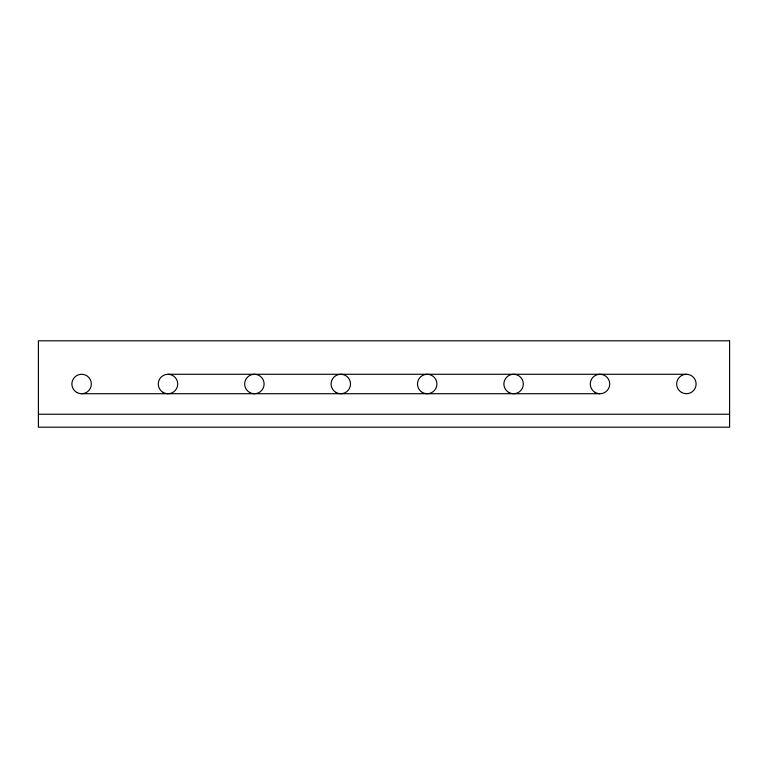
<?xml version="1.0" encoding="UTF-8"?>
<svg xmlns="http://www.w3.org/2000/svg" width="768" height="768" viewBox="0 0 768 768"><rect width="100%" height="100%" fill="white"/><g stroke="black" fill="none" stroke-linecap="round" stroke-linejoin="round"><path stroke-width="1.15" d="M168 374.275L686.4 374.275M81.6 393.715L600 393.715M38.4 414.24L729.6 414.24M729.6 340.8L38.4 340.8L38.4 427.2L729.6 427.2L729.6 340.8M681.542 392.419A9.715 9.715 0 0 0 696.115 384A9.715 9.715 0 0 0 681.542 375.581A9.715 9.715 0 0 0 681.542 392.419M595.142 392.419A9.715 9.715 0 0 0 609.715 384A9.715 9.715 0 0 0 595.142 375.581A9.715 9.715 0 0 0 595.142 392.419M508.742 392.419A9.715 9.715 0 0 0 523.315 384A9.715 9.715 0 0 0 508.742 375.581A9.715 9.715 0 0 0 508.742 392.419M422.342 392.419A9.715 9.715 0 0 0 436.915 384A9.715 9.715 0 0 0 422.342 375.581A9.715 9.715 0 0 0 422.342 392.419M335.942 392.419A9.715 9.715 0 0 0 350.515 384A9.715 9.715 0 0 0 335.942 375.581A9.715 9.715 0 0 0 335.942 392.419M249.542 392.419A9.715 9.715 0 0 0 264.115 384A9.715 9.715 0 0 0 249.542 375.581A9.715 9.715 0 0 0 249.542 392.419M76.742 392.419A9.715 9.715 0 0 0 91.325 384A9.715 9.715 0 0 0 76.742 375.581A9.715 9.715 0 0 0 76.742 392.419M163.142 392.419A9.715 9.715 0 0 0 177.715 384A9.715 9.715 0 0 0 163.142 375.581A9.715 9.715 0 0 0 163.142 392.419"/></g></svg>
